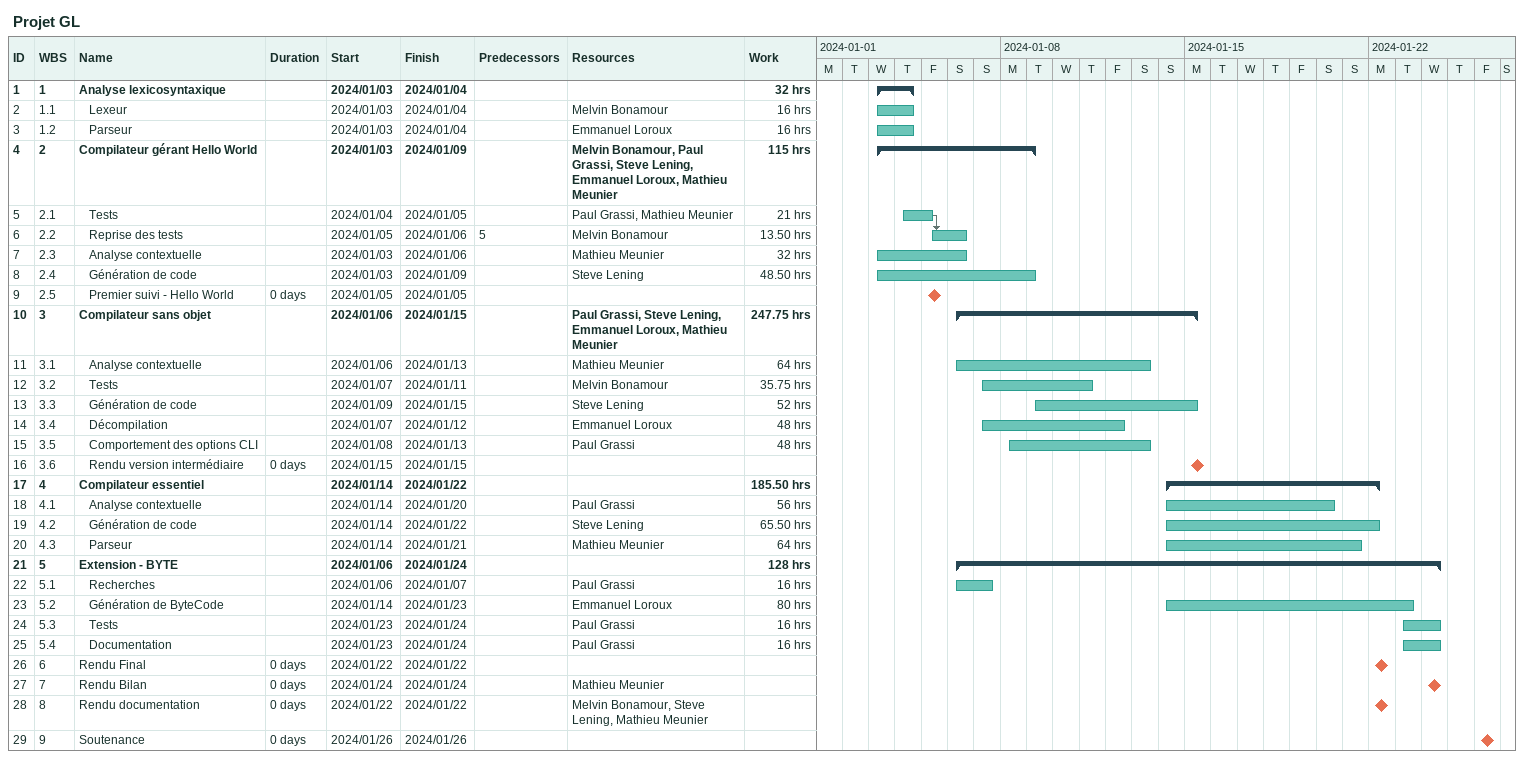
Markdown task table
Projet GL

| ID | WBS | Task | Duration | Start | Finish | Predecessors | Resources | Work (h) |
|---|---|---|---|---|---|---|---|---|
| 1 | 1 | **Analyse lexicosyntaxique** |  | 2024-01-03 | 2024-01-04 |  |  | 32 |
| 2 | 1.1 | Lexeur |  | 2024-01-03 | 2024-01-04 |  | Melvin Bonamour | 16 |
| 3 | 1.2 | Parseur |  | 2024-01-03 | 2024-01-04 |  | Emmanuel Loroux | 16 |
| 4 | 2 | **Compilateur gérant Hello World** |  | 2024-01-03 | 2024-01-09 |  | Melvin Bonamour, Paul Grassi, Steve Lening, Emmanuel Loroux, Mathieu Meunier | 115 |
| 5 | 2.1 | Tests |  | 2024-01-04 | 2024-01-05 |  | Paul Grassi, Mathieu Meunier | 21 |
| 6 | 2.2 | Reprise des tests |  | 2024-01-05 | 2024-01-06 | 5 | Melvin Bonamour | 13.50 |
| 7 | 2.3 | Analyse contextuelle |  | 2024-01-03 | 2024-01-06 |  | Mathieu Meunier | 32 |
| 8 | 2.4 | Génération de code |  | 2024-01-03 | 2024-01-09 |  | Steve Lening | 48.50 |
| 9 | 2.5 | Premier suivi - Hello World | 0d | 2024-01-05 | 2024-01-05 |  |  |  |
| 10 | 3 | **Compilateur sans objet** |  | 2024-01-06 | 2024-01-15 |  | Paul Grassi, Steve Lening, Emmanuel Loroux, Mathieu Meunier | 247.75 |
| 11 | 3.1 | Analyse contextuelle |  | 2024-01-06 | 2024-01-13 |  | Mathieu Meunier | 64 |
| 12 | 3.2 | Tests |  | 2024-01-07 | 2024-01-11 |  | Melvin Bonamour | 35.75 |
| 13 | 3.3 | Génération de code |  | 2024-01-09 | 2024-01-15 |  | Steve Lening | 52 |
| 14 | 3.4 | Décompilation |  | 2024-01-07 | 2024-01-12 |  | Emmanuel Loroux | 48 |
| 15 | 3.5 | Comportement des options CLI |  | 2024-01-08 | 2024-01-13 |  | Paul Grassi | 48 |
| 16 | 3.6 | Rendu version intermédiaire | 0d | 2024-01-15 | 2024-01-15 |  |  |  |
| 17 | 4 | **Compilateur essentiel** |  | 2024-01-14 | 2024-01-22 |  |  | 185.50 |
| 18 | 4.1 | Analyse contextuelle |  | 2024-01-14 | 2024-01-20 |  | Paul Grassi | 56 |
| 19 | 4.2 | Génération de code |  | 2024-01-14 | 2024-01-22 |  | Steve Lening | 65.50 |
| 20 | 4.3 | Parseur |  | 2024-01-14 | 2024-01-21 |  | Mathieu Meunier | 64 |
| 21 | 5 | **Extension - BYTE** |  | 2024-01-06 | 2024-01-24 |  |  | 128 |
| 22 | 5.1 | Recherches |  | 2024-01-06 | 2024-01-07 |  | Paul Grassi | 16 |
| 23 | 5.2 | Génération de ByteCode |  | 2024-01-14 | 2024-01-23 |  | Emmanuel Loroux | 80 |
| 24 | 5.3 | Tests |  | 2024-01-23 | 2024-01-24 |  | Paul Grassi | 16 |
| 25 | 5.4 | Documentation |  | 2024-01-23 | 2024-01-24 |  | Paul Grassi | 16 |
| 26 | 6 | Rendu Final | 0d | 2024-01-22 | 2024-01-22 |  |  |  |
| 27 | 7 | Rendu Bilan | 0d | 2024-01-24 | 2024-01-24 |  | Mathieu Meunier |  |
| 28 | 8 | Rendu documentation | 0d | 2024-01-22 | 2024-01-22 |  | Melvin Bonamour, Steve Lening, Mathieu Meunier |  |
| 29 | 9 | Soutenance | 0d | 2024-01-26 | 2024-01-26 |  |  |  |
